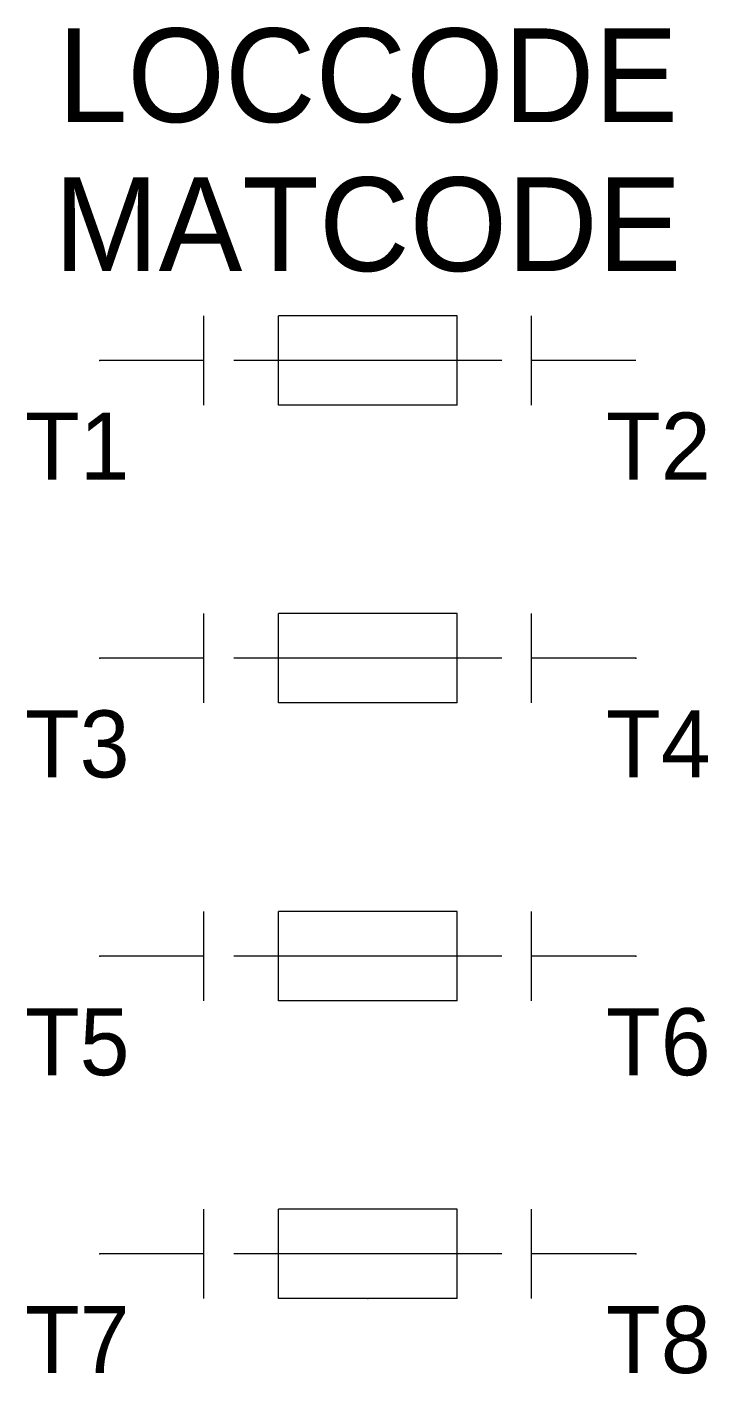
# Model space of a CAD drawing. Extents: x -11.4 to 11.4, y -4 to 41.2.
import ezdxf
from ezdxf.enums import TextEntityAlignment as Align

# ---------------------------------------------------------------- set-up
doc = ezdxf.new("R2010")
doc.units = 0
doc.linetypes.add('DASHED', pattern=[0])
doc.layers.get('0').update_dxf_attribs({"linetype": 'CONTINUOUS'})
for name, color, linetype in [('A', 7, 'CONTINUOUS'), ('C', 6, 'CONTINUOUS'), ('T2', 1, 'CONTINUOUS')]:
    doc.layers.add(name, color=color, linetype=linetype)

msp = doc.modelspace()

# ---------------------------------------------------------------- linework, layer by layer
at = {"color": 0}
for p, q in [((-5.5, 28.5), (-5.5, 31.5)), ((3, 31.5), (-3, 31.5)), ((-3, 28.5), (-3, 31.5)), ((3, 28.5), (3, 31.5)), ((5.5, 28.5), (5.5, 31.5)), ((-5.5, 30), (-9, 30)), ((4.5, 30), (-4.5, 30)), ((9, 30), (5.5, 30)), ((3, 28.5), (-3, 28.5)), ((-5.5, 18.5), (-5.5, 21.5)), ((-3, 18.5), (-3, 21.5)), ((3, 21.5), (-3, 21.5)), ((3, 18.5), (3, 21.5)), ((5.5, 18.5), (5.5, 21.5)), ((-5.5, 20), (-9, 20)), ((4.5, 20), (-4.5, 20)), ((9, 20), (5.5, 20)), ((3, 18.5), (-3, 18.5)), ((-5.5, 8.5), (-5.5, 11.5)), ((3, 11.5), (-3, 11.5)), ((-3, 8.5), (-3, 11.5)), ((3, 8.5), (3, 11.5)), ((5.5, 8.5), (5.5, 11.5)), ((-5.5, 10), (-9, 10)), ((4.5, 10), (-4.5, 10)), ((9, 10), (5.5, 10)), ((3, 8.5), (-3, 8.5)), ((-5.5, -1.5), (-5.5, 1.5)), ((-3, -1.5), (-3, 1.5)), ((3, 1.5), (-3, 1.5)), ((3, -1.5), (3, 1.5)), ((5.5, -1.5), (5.5, 1.5)), ((-5.5, 0), (-9, 0)), ((4.5, 0), (-4.5, 0)), ((9, 0), (5.5, 0)), ((3, -1.5), (-3, -1.5))]:
    msp.add_line(p, q, dxfattribs=at)
at = {"layer": 'A', "color": 0, "linetype": 'DASHED'}
msp.add_point((0, -1.5), dxfattribs=at)
at = {"layer": 'C', "color": 0}
for p in [(-9, 30), (-9, 20), (9, 20), (-9, 10), (9, 10)]:
    msp.add_point(p, dxfattribs=at)
at = {"layer": 'C', "color": 0, "linetype": 'DASHED'}
for p in [(-9, 0), (9, 0)]:
    msp.add_point(p, dxfattribs=at)

# ---------------------------------------------------------------- texts
at = {"color": 0, "linetype": 'CONTINUOUS'}
for tag, p in [('LOCCODE', (0, 38)), ('MATCODE', (0, 33))]:
    msp.add_attdef(tag, text='', height=3.15, dxfattribs=at).set_placement(p, align=Align.CENTER)
at = {"layer": 'T2', "color": 0, "linetype": 'CONTINUOUS'}
for tag, p in [('T1', (-8, 26)), ('T3', (-8, 16)), ('T5', (-8, 6)), ('T7', (-8, -4))]:
    msp.add_attdef(tag, text='', height=2.25, dxfattribs=at).set_placement(p, align=Align.RIGHT)
for tag, p in [('T2', (8, 26)), ('T4', (8, 16)), ('T6', (8, 6)), ('T8', (8, -4))]:
    msp.add_attdef(tag, p, '', height=2.25, dxfattribs=at)

doc.saveas('drawing.dxf')
